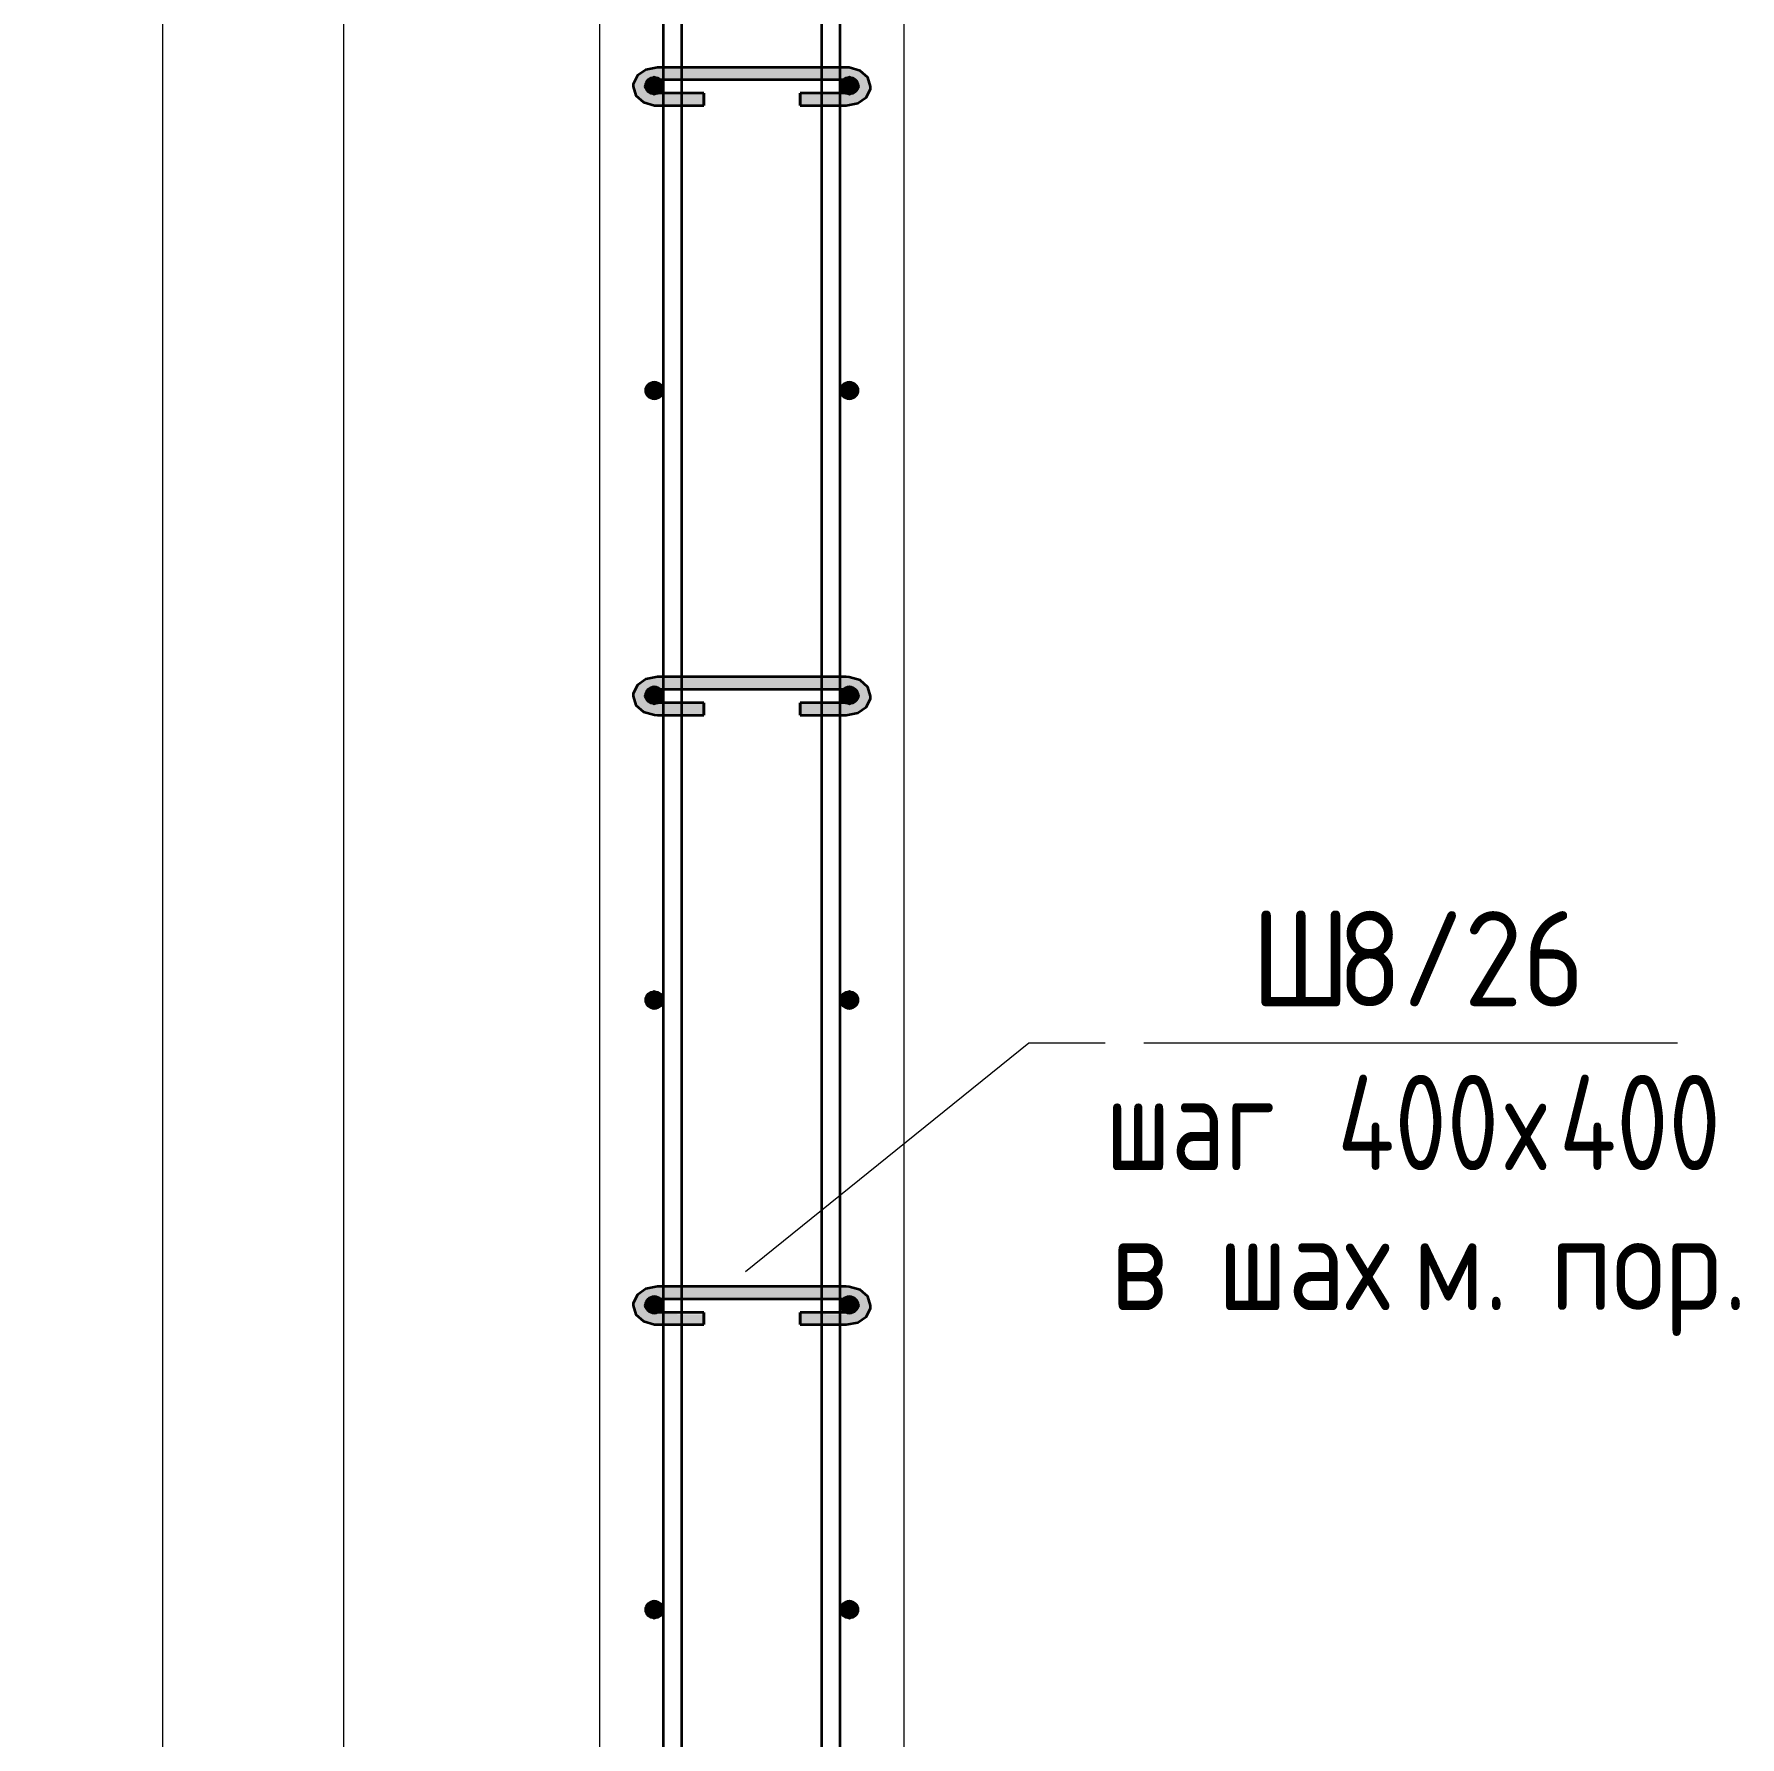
# Model space of a CAD drawing. Header units: millimetres. Extents: x -2461 to 50011, y -6221 to 38236.
# Drawn here: x 34756 to 35875, y 16 to 1134 of the extents above; entities that cross this region are included whole.
import ezdxf

# ---------------------------------------------------------------- set-up
doc = ezdxf.new("R2010")
doc.units = ezdxf.units.MM
for name, color, linetype, lineweight in [('AA_Dim', 7, 'Continuous', 9), ('AA_Dim-25', 7, 'Continuous', 9), ('AA_Oformlenie', 7, 'Continuous', 9), ('AA_Vinoska', 7, 'Continuous', 9), ('AF_Stena_Опалубка', 253, 'Continuous', 18), ('Gen_Text', 7, 'Continuous', 9), ('KR_Armatura', 7, 'Continuous', 20), ('KR_Armatura_Tonkie', 7, 'Continuous', 20)]:
    doc.layers.add(name, color=color, linetype=linetype, lineweight=lineweight)
doc.styles.add('ISOCPEUR_10', font='isocpeur.ttf', dxfattribs={"width": 0.9, "height": 62.5})
doc.styles.add('ISOCPEUR_11', font='isocpeur.ttf', dxfattribs={"width": 0.85, "height": 62.5})
doc.styles.add('ISOCPEUR_12', font='isocpeur.ttf', dxfattribs={"width": 0.8, "height": 62.5})
doc.dimstyles.new('05_Округл_5мм__прозр__3', dxfattribs={"dimscale": 304.8, "dimtxt": 62.248823, "dimasz": 0.139436, "dimexe": 0.123031, "dimexo": 0.082021, "dimgap": 0.008202, "dimtad": 1, "dimdec": 0, "dimrnd": 5, "dimdsep": 46, "dimtxsty": 'ISOCPEUR_10', "dimblk1": 'OBLIQUE', "dimblk2": 'OBLIQUE', "dimsah": 1, "dimcen": 0.09, "dimdle": 0.123031, "dimazin": 0, "dimtfac": 1, "dimtdec": 4, "dimtix": 1, "dimtmove": 0, "dimatfit": 3, "dimfxl": 1, "dimtvp": 1, "dimtolj": 1, "dimtzin": 0, "dimlwd": 18, "dimlwe": 18, "dimarcsym": 2})

# ---------------------------------------------------------------- blocks, each defined once
blk = doc.blocks.new('261_Шпилька массив _НесАрм_РабПлоск_ - 8 А240-V10-1-1 Армирование')
at = {"layer": 'KR_Armatura_Tonkie', "lineweight": 35}
for points in [[(-34471.9, 1087), (-34471.9, 1093.8), (-34475.9, 1094.6), (-34478.8, 1096.7), (-34479.9, 1099.4), (-34479.1, 1101.4), (-34471.9, 1104.1), (-34471.9, 1110.8), (-34478, 1110), (-34483.2, 1107.5), (-34486.7, 1103.8), (-34487.9, 1099.5), (-34486.7, 1095.2), (-34484.3, 1091.6), (-34479.4, 1088.5), (-34474.4, 1087.5)], [(-34394.9, 1110.8), (-34348.1, 1110.8), (-34348.1, 1112), (-34471.9, 1111.9), (-34471.9, 1110.8), (-34452, 1110.8)], [(-34394.9, 1104), (-34348.1, 1104.1), (-34348.1, 1110.8), (-34471.9, 1110.8), (-34471.9, 1104), (-34452, 1104)], [(-34348.1, 1087), (-34341.9, 1088), (-34339.4, 1089.2), (-34336.1, 1091.9), (-34333.3, 1095.2), (-34332.1, 1099.5), (-34333.3, 1103.8), (-34336.8, 1107.5), (-34342.2, 1110), (-34348.1, 1110.8), (-34348.1, 1104), (-34341.9, 1102.6), (-34340.6, 1100.8), (-34340.1, 1099.5), (-34341.2, 1096.7), (-34344.1, 1094.6), (-34348.1, 1093.8), (-34348.1, 1087.2)], [(-34468, 1093.8), (-34441.6, 1093.8), (-34441.6, 1095), (-34471.9, 1094.9), (-34471.9, 1093.8), (-34468.1, 1093.8)], [(-34452, 1087), (-34441.6, 1087.2), (-34441.6, 1093.8), (-34471.9, 1093.8), (-34471.9, 1087), (-34456, 1087)], [(-34352, 1093.8), (-34348.1, 1093.8), (-34348.1, 1095), (-34378.4, 1094.9), (-34378.4, 1093.8), (-34364, 1093.8)], [(-34364, 1087), (-34348.1, 1087.2), (-34348.1, 1093.8), (-34378.4, 1093.8), (-34378.4, 1087)], [(-34471.9, 687), (-34471.9, 693.8), (-34475.9, 694.6), (-34478.8, 696.7), (-34479.9, 699.4), (-34479.1, 701.4), (-34471.9, 704.1), (-34471.9, 710.8), (-34478, 710), (-34483.2, 707.5), (-34486.7, 703.8), (-34487.9, 699.5), (-34486.7, 695.2), (-34484.3, 691.6), (-34479.4, 688.5), (-34474.4, 687.5)], [(-34348.1, 710.8), (-34348.1, 712), (-34471.9, 711.9), (-34471.9, 710.8), (-34352, 710.8)], [(-34352, 704), (-34348.1, 704.1), (-34348.1, 710.8), (-34471.9, 710.8), (-34471.9, 704), (-34364, 704)], [(-34348.1, 687), (-34341.9, 688), (-34339.4, 689.2), (-34336.1, 691.9), (-34333.3, 695.2), (-34332.1, 699.5), (-34333.3, 703.8), (-34337.2, 707.7), (-34342.2, 710), (-34348.1, 710.8), (-34348.1, 704), (-34341.9, 702.6), (-34340.6, 700.8), (-34340.1, 699.5), (-34341.2, 696.7), (-34344.1, 694.6), (-34348.1, 693.8), (-34348.1, 687.2)], [(-34468, 693.8), (-34441.6, 693.8), (-34441.6, 695), (-34471.9, 694.9), (-34471.9, 693.8), (-34468.1, 693.8)], [(-34452, 687), (-34441.6, 687.2), (-34441.6, 693.8), (-34471.9, 693.8), (-34471.9, 687), (-34456, 687)], [(-34352, 693.8), (-34348.1, 693.8), (-34348.1, 695), (-34378.4, 694.9), (-34378.4, 693.8), (-34364, 693.8)], [(-34366.4, 687), (-34348.1, 687.2), (-34348.1, 693.8), (-34378.4, 693.8), (-34378.4, 687)], [(-34471.9, 287), (-34471.9, 293.8), (-34475.9, 294.6), (-34478.8, 296.7), (-34479.9, 299.4), (-34479.1, 301.4), (-34471.9, 304.1), (-34471.9, 310.8), (-34478, 310), (-34483.2, 307.5), (-34486.7, 303.8), (-34487.9, 299.5), (-34486.7, 295.2), (-34484.3, 291.6), (-34479.4, 288.5), (-34474.4, 287.5)], [(-34394.9, 310.8), (-34348.1, 310.8), (-34348.1, 312), (-34471.9, 311.9), (-34471.9, 310.8), (-34452, 310.8)], [(-34394.9, 304), (-34348.1, 304.1), (-34348.1, 310.8), (-34471.9, 310.8), (-34471.9, 304), (-34452, 304)], [(-34348.1, 287), (-34341.9, 288), (-34339.4, 289.2), (-34336.1, 291.9), (-34333.3, 295.2), (-34332.1, 299.5), (-34333.3, 303.8), (-34336.8, 307.5), (-34342.2, 310), (-34348.1, 310.8), (-34348.1, 304), (-34341.9, 302.6), (-34340.6, 300.8), (-34340.1, 299.5), (-34341.2, 296.7), (-34344.1, 294.6), (-34348.1, 293.8), (-34348.1, 287.2)], [(-34468, 293.8), (-34441.6, 294), (-34441.6, 295), (-34471.9, 294.9), (-34471.9, 293.8), (-34468.1, 293.8)], [(-34456, 287), (-34441.6, 287.2), (-34441.6, 293.8), (-34471.9, 293.8), (-34471.9, 287), (-34468, 287)], [(-34368.9, 293.8), (-34348.1, 294), (-34348.1, 295), (-34378.4, 294.9), (-34378.4, 293.8)], [(-34364, 287), (-34348.1, 287.2), (-34348.1, 293.8), (-34378.4, 293.8), (-34378.4, 287)]]:
    blk.add_hatch(color=256, dxfattribs=at).paths.add_polyline_path(points)
h = blk.add_hatch(color=256, dxfattribs=at)
h.paths.add_polyline_path([(-34471.9, 1093.8), (-34471.9, 1095), (-34477.7, 1096.4), (-34479.1, 1097.5), (-34478.8, 1096.7), (-34475.3, 1094.5)])
h.paths.add_polyline_path([(-34486.7, 1103.8), (-34483.2, 1107.5), (-34477.5, 1110), (-34471.9, 1110.8), (-34471.9, 1112), (-34479.4, 1110.5), (-34484.3, 1107.4)])
h = blk.add_hatch(color=256, dxfattribs=at)
h.paths.add_polyline_path([(-34348.1, 1093.8), (-34344.1, 1094.6), (-34341.1, 1096.7), (-34341.2, 1097.4), (-34341.9, 1096.5), (-34348.1, 1094.9), (-34348.1, 1094.5)])
h.paths.add_polyline_path([(-34333.3, 1103.8), (-34336.1, 1107.2), (-34340.6, 1110.4), (-34342, 1111), (-34348.1, 1111.9), (-34348.1, 1110.8), (-34342, 1110), (-34336.8, 1107.5)])
h = blk.add_hatch(color=256, dxfattribs=at)
h.paths.add_polyline_path([(-34471.9, 693.8), (-34471.9, 695), (-34477.7, 696.4), (-34479.1, 697.5), (-34478.8, 696.7), (-34475.3, 694.5)])
h.paths.add_polyline_path([(-34486.7, 703.8), (-34482.8, 707.7), (-34477.5, 710), (-34471.9, 710.8), (-34471.9, 712), (-34479.4, 710.5), (-34484.3, 707.4)])
h = blk.add_hatch(color=256, dxfattribs=at)
h.paths.add_polyline_path([(-34348.1, 693.8), (-34344.1, 694.6), (-34341.1, 696.7), (-34341.2, 697.4), (-34341.9, 696.5), (-34348.1, 694.9), (-34348.1, 694.5)])
h.paths.add_polyline_path([(-34333.3, 703.8), (-34336.8, 707.7), (-34340.6, 710.4), (-34342, 711), (-34348.1, 711.9), (-34348.1, 710.8), (-34342, 710), (-34336.8, 707.5)])
h = blk.add_hatch(color=256, dxfattribs=at)
h.paths.add_polyline_path([(-34471.9, 293.8), (-34471.9, 295), (-34477.7, 296.4), (-34479.1, 297.5), (-34478.8, 296.7), (-34475.3, 294.5), (-34472.5, 294)])
h.paths.add_polyline_path([(-34486.7, 303.8), (-34483.2, 307.5), (-34477.5, 310), (-34471.9, 310.8), (-34471.9, 312), (-34479.4, 310.5), (-34484.3, 307.4)])
h = blk.add_hatch(color=256, dxfattribs=at)
h.paths.add_polyline_path([(-34348.1, 293.8), (-34344.1, 294.6), (-34341.1, 296.7), (-34341.2, 297.4), (-34341.9, 296.5), (-34348.1, 294.9), (-34348.1, 294)])
h.paths.add_polyline_path([(-34333.3, 303.8), (-34336.1, 307.2), (-34340.6, 310.4), (-34342, 311), (-34348.1, 311.9), (-34348.1, 310.8), (-34342, 310), (-34336.8, 307.5)])
for p, q in [((-34468, 1112), (-34471.9, 1112)), ((-34456, 1112), (-34468, 1112)), ((-34364, 1112), (-34456, 1112)), ((-34352, 1112), (-34364, 1112)), ((-34348.1, 1112), (-34352, 1112)), ((-34471.9, 1104), (-34468, 1104)), ((-34468, 1104), (-34456, 1104)), ((-34456, 1104), (-34364, 1104)), ((-34364, 1104), (-34352, 1104)), ((-34352, 1104), (-34348.1, 1104)), ((-34468, 1095), (-34471.9, 1095)), ((-34471.9, 1087), (-34468, 1087)), ((-34456, 1095), (-34468, 1095)), ((-34468, 1087), (-34456, 1087)), ((-34441.6, 1095), (-34456, 1095)), ((-34456, 1087), (-34441.6, 1087)), ((-34441.6, 1095), (-34441.6, 1093.8)), ((-34441.6, 1088.2), (-34441.6, 1094.9)), ((-34441.6, 1093.8), (-34441.6, 1087)), ((-34441.6, 1087.2), (-34441.6, 1088.2)), ((-34364, 1095), (-34378.4, 1095)), ((-34378.4, 1093.8), (-34378.4, 1095)), ((-34378.4, 1094.9), (-34378.4, 1092.1)), ((-34378.4, 1087), (-34378.4, 1093.8)), ((-34378.4, 1091.9), (-34378.4, 1088.2)), ((-34378.4, 1088.2), (-34378.4, 1087.2)), ((-34378.4, 1087), (-34364, 1087)), ((-34352, 1095), (-34364, 1095)), ((-34364, 1087), (-34352, 1087)), ((-34348.1, 1095), (-34352, 1095)), ((-34352, 1087), (-34348.1, 1087)), ((-34468, 712), (-34471.9, 712)), ((-34456, 712), (-34468, 712)), ((-34364, 712), (-34456, 712)), ((-34352, 712), (-34364, 712)), ((-34348.1, 712), (-34352, 712)), ((-34471.9, 704), (-34468, 704)), ((-34468, 695), (-34471.9, 695)), ((-34468, 704), (-34456, 704)), ((-34456, 695), (-34468, 695)), ((-34456, 704), (-34364, 704)), ((-34441.6, 695), (-34456, 695)), ((-34441.6, 695), (-34441.6, 693.8)), ((-34441.6, 688.2), (-34441.6, 694.9)), ((-34441.6, 693.8), (-34441.6, 687)), ((-34364, 695), (-34378.4, 695)), ((-34378.4, 693.8), (-34378.4, 695)), ((-34378.4, 694.9), (-34378.4, 688.2)), ((-34378.4, 687), (-34378.4, 693.8)), ((-34364, 704), (-34352, 704)), ((-34352, 695), (-34364, 695)), ((-34352, 704), (-34348.1, 704)), ((-34348.1, 695), (-34352, 695)), ((-34471.9, 687), (-34468, 687)), ((-34468, 687), (-34456, 687)), ((-34456, 687), (-34441.6, 687)), ((-34441.6, 687.2), (-34441.6, 688.2)), ((-34378.4, 688.2), (-34378.4, 687.2)), ((-34378.4, 687), (-34364, 687)), ((-34364, 687), (-34352, 687)), ((-34352, 687), (-34348.1, 687)), ((-34468, 312), (-34471.9, 312)), ((-34471.9, 304), (-34468, 304)), ((-34456, 312), (-34468, 312)), ((-34468, 304), (-34456, 304)), ((-34364, 312), (-34456, 312)), ((-34456, 304), (-34364, 304)), ((-34352, 312), (-34364, 312)), ((-34364, 304), (-34352, 304)), ((-34348.1, 312), (-34352, 312)), ((-34352, 304), (-34348.1, 304)), ((-34468, 295), (-34471.9, 295)), ((-34456, 295), (-34468, 295)), ((-34441.6, 295), (-34456, 295)), ((-34441.6, 295), (-34441.6, 293.8)), ((-34441.6, 294), (-34441.6, 294.9)), ((-34441.6, 293.8), (-34441.6, 287)), ((-34441.6, 288.2), (-34441.6, 293.8)), ((-34364, 295), (-34378.4, 295)), ((-34378.4, 293.8), (-34378.4, 295)), ((-34378.4, 294.9), (-34378.4, 294)), ((-34378.4, 293.8), (-34378.4, 288.2)), ((-34378.4, 287), (-34378.4, 293.8)), ((-34352, 295), (-34364, 295)), ((-34348.1, 295), (-34352, 295)), ((-34471.9, 287), (-34468, 287)), ((-34468, 287), (-34456, 287)), ((-34456, 287), (-34441.6, 287)), ((-34441.6, 287.2), (-34441.6, 288.2)), ((-34378.4, 288.2), (-34378.4, 287.2)), ((-34378.4, 287), (-34364, 287)), ((-34364, 287), (-34352, 287)), ((-34352, 287), (-34348.1, 287))]:
    blk.add_line(p, q, dxfattribs=at)
at = {"layer": 'KR_Armatura_Tonkie', "lineweight": 35, "flags": 128}
for points in [[(-34471.9, 1112), (-34479.5, 1110.5), (-34485.1, 1106.6), (-34487.8, 1101.1), (-34487.9, 1099.5)], [(-34332.1, 1099.5), (-34333.9, 1105.4), (-34338.9, 1109.8), (-34346.2, 1111.9), (-34348.1, 1112)], [(-34487.9, 1099.5), (-34486.1, 1093.6), (-34481.1, 1089.2), (-34473.8, 1087.1), (-34471.9, 1087)], [(-34479.9, 1099.5), (-34479, 1101.5), (-34475.2, 1103.6), (-34471.9, 1104)], [(-34471.9, 1095), (-34476.9, 1096.1), (-34479.6, 1098.3), (-34479.9, 1099.5)], [(-34348.1, 1104), (-34343.1, 1102.9), (-34340.4, 1100.7), (-34340.1, 1099.5)], [(-34348.1, 1087), (-34340.5, 1088.5), (-34334.9, 1092.4), (-34332.2, 1097.9), (-34332.1, 1099.5)], [(-34340.1, 1099.5), (-34341, 1097.5), (-34344.8, 1095.5), (-34348.1, 1095)], [(-34471.9, 712), (-34479.5, 710.5), (-34485.1, 706.6), (-34487.8, 701.1), (-34487.9, 699.5)], [(-34332.1, 699.5), (-34333.9, 705.4), (-34338.9, 709.8), (-34346.2, 711.9), (-34348.1, 712)], [(-34487.9, 699.5), (-34486.1, 693.6), (-34481.1, 689.2), (-34473.8, 687.1), (-34471.9, 687)], [(-34479.9, 699.5), (-34479, 701.5), (-34475.2, 703.6), (-34471.9, 704)], [(-34471.9, 695), (-34476.9, 696.1), (-34479.6, 698.3), (-34479.9, 699.5)], [(-34348.1, 704), (-34343.1, 702.9), (-34340.4, 700.7), (-34340.1, 699.5)], [(-34348.1, 687), (-34340.5, 688.5), (-34334.9, 692.4), (-34332.2, 697.9), (-34332.1, 699.5)], [(-34340.1, 699.5), (-34341, 697.5), (-34344.8, 695.5), (-34348.1, 695)], [(-34471.9, 312), (-34479.5, 310.5), (-34485.1, 306.6), (-34487.8, 301.1), (-34487.9, 299.5)], [(-34479.9, 299.5), (-34479, 301.5), (-34475.2, 303.6), (-34471.9, 304)], [(-34332.1, 299.5), (-34333.9, 305.4), (-34338.9, 309.8), (-34346.2, 311.9), (-34348.1, 312)], [(-34348.1, 304), (-34343.1, 302.9), (-34340.4, 300.7), (-34340.1, 299.5)], [(-34487.9, 299.5), (-34486.1, 293.6), (-34481.1, 289.2), (-34473.8, 287.1), (-34471.9, 287)], [(-34471.9, 295), (-34476.9, 296.1), (-34479.6, 298.3), (-34479.9, 299.5)], [(-34348.1, 287), (-34340.5, 288.5), (-34334.9, 292.4), (-34332.2, 297.9), (-34332.1, 299.5)], [(-34340.1, 299.5), (-34341, 297.5), (-34344.8, 295.5), (-34348.1, 295)]]:
    blk.add_lwpolyline(points, dxfattribs=at)
blk = doc.blocks.new('011_Прямоугольник обрыва _ЭлУзла_ - 011_Прямоугольник обрыва _ЭлУзла_-4158659-1-1 Армирование')
at = {"layer": 'AA_Oformlenie'}
blk.add_line((-34677.7, -1620.5), (-34677.7, 1786.6), dxfattribs=at)
blk = doc.blocks.new('042_М_Арматуры - Диам длина поз _ Комментарий-3662934-1-1 Армирование')
at = {"layer": 'AA_Vinoska'}
blk.add_line((-33404.6, 3196.1), (-33054.6, 3196.1), dxfattribs=at)
blk = doc.blocks.new('DIMBLOCK98-1-1 Армирование')
at = {"layer": 'AA_Dim-25', "lineweight": 30}
for p, q in [((34840, 1500), (34818.8, 1521.3)), ((34840, 1500), (34861.3, 1478.8)), ((34840, -2900), (34818.8, -2878.7)), ((34840, -2900), (34861.3, -2921.2))]:
    blk.add_line(p, q, dxfattribs=at)
at = {"layer": 'AA_Dim-25', "lineweight": 18}
for p, q in [((35131.4, 1500), (34802.5, 1500)), ((34840, -2900), (34840, 1500)), ((34840, 1500), (35131.4, 1500)), ((35131.4, -2900), (34802.5, -2900)), ((34840, -2900), (35131.4, -2900))]:
    blk.add_line(p, q, dxfattribs=at)
at = {"layer": 'AA_Dim-25', "color": 0, "lineweight": 18, "insert": (34755.9, -923.3), "char_height": 62.5, "width": 535.819, "attachment_point": 1, "rotation": 90, "line_spacing_factor": 1.149209, "style": 'ISOCPEUR_10'}
blk.add_mtext('200х22=4400', dxfattribs=at)
blk = doc.blocks.new('_Oblique')
at = {"color": 0, "linetype": 'ByBlock', "lineweight": -2}
blk.add_line((-0.5, -0.5), (0.5, 0.5), dxfattribs=at)

msp = doc.modelspace()

# ---------------------------------------------------------------- hatches: boundary and pattern name
at = {"layer": 'KR_Armatura'}
h = msp.add_hatch(color=256, dxfattribs=at)
edge = h.paths.add_edge_path()
edge.add_arc((35162.4488, 1100), 6, 0, 360)
for points in [[(35162.4488, 1094), (35167.645, 1097), (35167.645, 1103), (35162.4488, 1106), (35157.2527, 1103), (35157.2527, 1097)], [(35290.4488, 1094), (35295.645, 1097), (35295.645, 1103), (35290.4488, 1106), (35285.2527, 1103), (35285.2527, 1097)], [(35162.4488, 894), (35167.645, 897), (35167.645, 903), (35162.4488, 906), (35157.2527, 903), (35157.2527, 897)], [(35290.4488, 894), (35295.645, 897), (35295.645, 903), (35290.4488, 906), (35285.2527, 903), (35285.2527, 897)], [(35162.4488, 694), (35167.645, 697), (35167.645, 703), (35162.4488, 706), (35157.2527, 703), (35157.2527, 697)], [(35290.4488, 694), (35295.645, 697), (35295.645, 703), (35290.4488, 706), (35285.2527, 703), (35285.2527, 697)], [(35162.4488, 494), (35167.645, 497), (35167.645, 503), (35162.4488, 506), (35157.2527, 503), (35157.2527, 497)], [(35290.4488, 494), (35295.645, 497), (35295.645, 503), (35290.4488, 506), (35285.2527, 503), (35285.2527, 497)], [(35162.4488, 294), (35167.645, 297), (35167.645, 303), (35162.4488, 306), (35157.2527, 303), (35157.2527, 297)], [(35290.4488, 294), (35295.645, 297), (35295.645, 303), (35290.4488, 306), (35285.2527, 303), (35285.2527, 297)], [(35162.4488, 94), (35167.645, 97), (35167.645, 103), (35162.4488, 106), (35157.2527, 103), (35157.2527, 97)], [(35290.4488, 94), (35295.645, 97), (35295.645, 103), (35290.4488, 106), (35285.2527, 103), (35285.2527, 97)]]:
    msp.add_hatch(color=256, dxfattribs=at).paths.add_polyline_path(points)
h = msp.add_hatch(color=256, dxfattribs=at)
edge = h.paths.add_edge_path()
edge.add_arc((35290.4488, 1100), 6, 0, 360)
h = msp.add_hatch(color=256, dxfattribs=at)
edge = h.paths.add_edge_path()
edge.add_arc((35162.4488, 900), 6, 0, 360)
h = msp.add_hatch(color=256, dxfattribs=at)
edge = h.paths.add_edge_path()
edge.add_arc((35290.4488, 900), 6, 0, 360)
h = msp.add_hatch(color=256, dxfattribs=at)
edge = h.paths.add_edge_path()
edge.add_arc((35162.4488, 700), 6, 0, 360)
h = msp.add_hatch(color=256, dxfattribs=at)
edge = h.paths.add_edge_path()
edge.add_arc((35290.4488, 700), 6, 0, 360)
h = msp.add_hatch(color=256, dxfattribs=at)
edge = h.paths.add_edge_path()
edge.add_arc((35162.4488, 500), 6, 0, 360)
h = msp.add_hatch(color=256, dxfattribs=at)
edge = h.paths.add_edge_path()
edge.add_arc((35290.4488, 500), 6, 0, 360)
h = msp.add_hatch(color=256, dxfattribs=at)
edge = h.paths.add_edge_path()
edge.add_arc((35162.4488, 300), 6, 0, 360)
h = msp.add_hatch(color=256, dxfattribs=at)
edge = h.paths.add_edge_path()
edge.add_arc((35290.4488, 300), 6, 0, 360)
h = msp.add_hatch(color=256, dxfattribs=at)
edge = h.paths.add_edge_path()
edge.add_arc((35162.4488, 100), 6, 0, 360)
h = msp.add_hatch(color=256, dxfattribs=at)
edge = h.paths.add_edge_path()
edge.add_arc((35290.4488, 100), 6, 0, 360)

# ---------------------------------------------------------------- linework, layer by layer
at = {"layer": 'AA_Vinoska'}
for p, q in [((35222.2138, 321.8074), (35408.1618, 471.9962)), ((35408.1618, 471.9962), (35458.2248, 471.9962))]:
    msp.add_line(p, q, dxfattribs=at)
at = {"layer": 'AF_Stena_Опалубка', "lineweight": 20}
for p, q in [((35126.4488, 1670), (35126.4488, -2950)), ((35326.4488, -2950), (35326.4488, 1670))]:
    msp.add_line(p, q, dxfattribs=at)
at = {"layer": 'KR_Armatura'}
for p, q in [((35162.4488, 1106), (35157.2527, 1103)), ((35157.2527, 1103), (35157.2527, 1097)), ((35157.2527, 1097), (35162.4488, 1094)), ((35167.645, 1103), (35162.4488, 1106)), ((35162.4488, 1094), (35167.645, 1097)), ((35167.645, 1097), (35167.645, 1103)), ((35290.4488, 1106), (35285.2527, 1103)), ((35285.2527, 1103), (35285.2527, 1097)), ((35285.2527, 1097), (35290.4488, 1094)), ((35295.645, 1103), (35290.4488, 1106)), ((35290.4488, 1094), (35295.645, 1097)), ((35295.645, 1097), (35295.645, 1103)), ((35162.4488, 906), (35157.2527, 903)), ((35157.2527, 903), (35157.2527, 897)), ((35157.2527, 897), (35162.4488, 894)), ((35167.645, 903), (35162.4488, 906)), ((35162.4488, 894), (35167.645, 897)), ((35167.645, 897), (35167.645, 903)), ((35290.4488, 906), (35285.2527, 903)), ((35285.2527, 903), (35285.2527, 897)), ((35285.2527, 897), (35290.4488, 894)), ((35295.645, 903), (35290.4488, 906)), ((35290.4488, 894), (35295.645, 897)), ((35295.645, 897), (35295.645, 903)), ((35162.4488, 706), (35157.2527, 703)), ((35167.645, 703), (35162.4488, 706)), ((35290.4488, 706), (35285.2527, 703)), ((35295.645, 703), (35290.4488, 706)), ((35157.2527, 703), (35157.2527, 697)), ((35157.2527, 697), (35162.4488, 694)), ((35162.4488, 694), (35167.645, 697)), ((35167.645, 697), (35167.645, 703)), ((35285.2527, 703), (35285.2527, 697)), ((35285.2527, 697), (35290.4488, 694)), ((35290.4488, 694), (35295.645, 697)), ((35295.645, 697), (35295.645, 703)), ((35162.4488, 506), (35157.2527, 503)), ((35167.645, 503), (35162.4488, 506)), ((35290.4488, 506), (35285.2527, 503)), ((35295.645, 503), (35290.4488, 506)), ((35157.2527, 503), (35157.2527, 497)), ((35157.2527, 497), (35162.4488, 494)), ((35162.4488, 494), (35167.645, 497)), ((35167.645, 497), (35167.645, 503)), ((35285.2527, 503), (35285.2527, 497)), ((35285.2527, 497), (35290.4488, 494)), ((35290.4488, 494), (35295.645, 497)), ((35295.645, 497), (35295.645, 503)), ((35162.4488, 306), (35157.2527, 303)), ((35157.2527, 303), (35157.2527, 297)), ((35167.645, 303), (35162.4488, 306)), ((35167.645, 297), (35167.645, 303)), ((35290.4488, 306), (35285.2527, 303)), ((35285.2527, 303), (35285.2527, 297)), ((35295.645, 303), (35290.4488, 306)), ((35295.645, 297), (35295.645, 303)), ((35157.2527, 297), (35162.4488, 294)), ((35162.4488, 294), (35167.645, 297)), ((35285.2527, 297), (35290.4488, 294)), ((35290.4488, 294), (35295.645, 297)), ((35162.4488, 106), (35157.2527, 103)), ((35157.2527, 103), (35157.2527, 97)), ((35167.645, 103), (35162.4488, 106)), ((35167.645, 97), (35167.645, 103)), ((35290.4488, 106), (35285.2527, 103)), ((35285.2527, 103), (35285.2527, 97)), ((35295.645, 103), (35290.4488, 106)), ((35295.645, 97), (35295.645, 103)), ((35157.2527, 97), (35162.4488, 94)), ((35162.4488, 94), (35167.645, 97)), ((35285.2527, 97), (35290.4488, 94)), ((35290.4488, 94), (35295.645, 97))]:
    msp.add_line(p, q, dxfattribs=at)
for centre in [(35162.4488, 1100), (35290.4488, 1100), (35162.4488, 900), (35290.4488, 900), (35162.4488, 700), (35290.4488, 700), (35162.4488, 500), (35290.4488, 500), (35162.4488, 300), (35290.4488, 300), (35162.4488, 100), (35290.4488, 100)]:
    msp.add_circle(centre, 6, dxfattribs=at)
at = {"layer": 'KR_Armatura_Tonkie', "lineweight": 35}
for p, q in [((35168.4488, -2942), (35168.4488, 1640)), ((35180.4488, -2942), (35180.4488, 1640)), ((35272.4488, -2942), (35272.4488, 1640)), ((35284.4488, -2942), (35284.4488, 1640))]:
    msp.add_line(p, q, dxfattribs=at)

# ---------------------------------------------------------------- block references
at = {"layer": 'AA_Oformlenie'}
msp.add_blockref('011_Прямоугольник обрыва _ЭлУзла_ - 011_Прямоугольник обрыва _ЭлУзла_-4158659-1-1 Армирование', (69636.4488, 0), dxfattribs=at)
at = {"layer": 'AA_Vinoska'}
msp.add_blockref('042_М_Арматуры - Диам длина поз _ Комментарий-3662934-1-1 Армирование', (68888.192, -2724.1125), dxfattribs=at)
at = {"layer": 'KR_Armatura_Tonkie', "lineweight": 35}
msp.add_blockref('261_Шпилька массив _НесАрм_РабПлоск_ - 8 А240-V10-1-1 Армирование', (69636.4488, 0), dxfattribs=at)

# ---------------------------------------------------------------- texts
at = {"layer": 'AA_Vinoska', "char_height": 62.5, "attachment_point": 1}
for s, insert, width, style in [('\\fISOCPEUR|b0|i0|c204|p34|;\\W.9;Ш', (35553.9748, 558.3488), 68.544281, 'ISOCPEUR_10'), ('8/26', (35610.5294, 558.3488), 194.810062, 'ISOCPEUR_10'), (' 400', (35578.6102, 450.8725), 171.561125, 'ISOCPEUR_12'), ('400', (35755.881, 450.8725), 134.6835, 'ISOCPEUR_12'), ('шаг', (35458.2248, 450.8725), 145.907125, 'ISOCPEUR_12'), ('\\fISOCPEUR|b0|i0|c204|p34|;\\W.8;х', (35720.1623, 450.8725), 43.291125, 'ISOCPEUR_12')]:
    msp.add_mtext(s, dxfattribs=dict(at, insert=insert, width=width, style=style))
at = {"layer": 'Gen_Text', "char_height": 62.5, "attachment_point": 1, "style": 'ISOCPEUR_11'}
for s, insert, width in [('\\fISOCPEUR|b0|i0|c204|p34|;\\W.85; ', (35499.7486, 358.999), 39.182477), ('\\fISOCPEUR|b0|i0|c204|p34|;\\W.85;в', (35461.7974, 358.999), 45.99682), ('шах', (35532.0774, 358.999), 155.02632), ('м. ', (35659.9869, 358.999), 109.0295), ('пор', (35749.9452, 358.999), 137.990461), ('\\fISOCPEUR|b0|i0|c204|p34|;\\W.85;.', (35863.7987, 358.999), 18.739445)]:
    msp.add_mtext(s, dxfattribs=dict(at, insert=insert, width=width))

# ---------------------------------------------------------------- dimensions: what is measured, and where the dimension line sits
at = {"layer": 'AA_Dim', "lineweight": 18}
dim = msp.add_linear_dim(base=(34840.0414, 1500), p1=(35156.4488, -2900), p2=(35156.4488, 1500), angle=90, dimstyle='05_Округл_5мм__прозр__3', override={"dimpost": '200х22=<>', "dimfxl": 4400}, dxfattribs=at)
dim.commit()
dim.dimension.update_dxf_attribs({"geometry": 'DIMBLOCK98-1-1 Армирование', "text_midpoint": (34806.2914, -700)})

doc.saveas('drawing.dxf')
